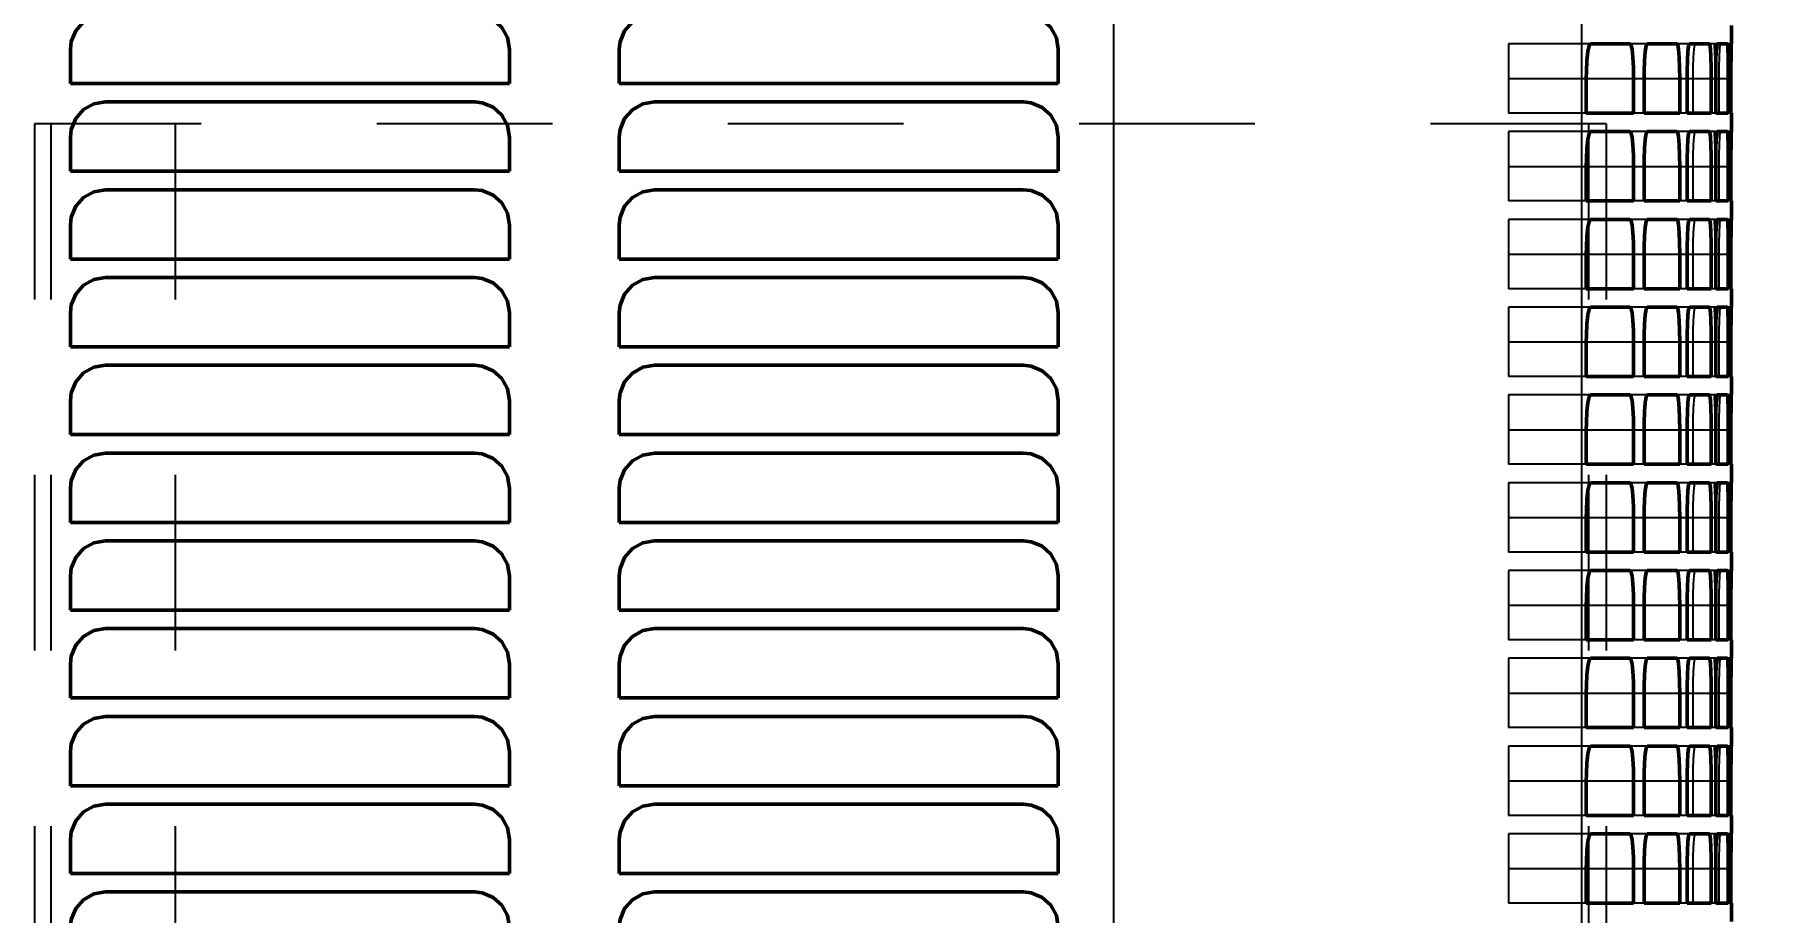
# Model space of a CAD drawing. Header units: inches. Extents: x 0 to 44.8, y 0 to 41.5.
# Drawn here: x 26.11 to 35.96, y 10.13 to 15.13 of the extents above; entities that cross this region are included whole.
import ezdxf

# ---------------------------------------------------------------- set-up
doc = ezdxf.new("R2010")
doc.units = ezdxf.units.IN
doc.header["$MEASUREMENT"] = 0
doc.linetypes.add('Dashed', pattern=[2, 1, -1])
for name, color, linetype, lineweight in [('AM_0', 7, 'Continuous', 50), ('AM_4', 3, 'Continuous', 25), ('AM_5', 3, 'Continuous', 25), ('AM_9', 6, 'Dashed', 25)]:
    doc.layers.add(name, color=color, linetype=linetype, lineweight=lineweight)
doc.dimstyles.get("Standard").update_dxf_attribs({"dimtxt": 0.18, "dimasz": 0.18, "dimexe": 0.18, "dimexo": 0.0625, "dimgap": 0.09, "dimtad": 0, "dimtih": 1, "dimtoh": 1, "dimdec": 4, "dimzin": 0, "dimdsep": 46, "dimtxsty": 'Standard', "dimcen": 0.09, "dimadec": 0, "dimazin": 0, "dimtfac": 1, "dimtdec": 4, "dimtofl": 0, "dimtmove": 0, "dimatfit": 3, "dimfxl": 1, "dimtolj": 1, "dimtzin": 0, "dimarcsym": 0})

# ---------------------------------------------------------------- blocks, each defined once
blk = doc.blocks.new('*D1')
at = {"layer": 'AM_5', "color": 0, "lineweight": -2}
for p, q in [((35.5, 41.5), (41.77, 41.5)), ((41.77, 39.5), (41.77, 26.3846)), ((41.77, 2), (41.77, 15.1154)), ((32.11, 0), (41.77, 0))]:
    blk.add_line(p, q, dxfattribs=at)
at = {"layer": 'AM_5', "color": 0}
for points in [[(42.1033, 39.5), (41.4367, 39.5), (41.77, 41.5)], [(41.4367, 2), (42.1033, 2), (41.77, 0)]]:
    blk.add_solid(points, dxfattribs=at)
at = {"layer": 'Defpoints', "color": 0}
for p in [(35.5, 41.5), (32.11, 0), (41.77, 0)]:
    blk.add_point(p, dxfattribs=at)
at = {"layer": 'AM_5', "color": 0, "insert": (41.77, 20.75), "char_height": 2, "attachment_point": 5, "rotation": 90}
blk.add_mtext('\\A1;41.5 in', dxfattribs=at)

msp = doc.modelspace()

# ---------------------------------------------------------------- linework, layer by layer
at = {"layer": 'AM_0'}
for p, q in [((35.77, 15.186), (35.77, 15.081)), ((35.19224, 15.081), (34.9658, 15.081)), ((35.4597, 15.081), (35.28911, 15.081)), ((35.64448, 15.081), (35.5294, 15.081)), ((35.74699, 15.081), (35.68716, 15.081)), ((35.77, 15.081), (35.76273, 15.081)), ((26.311, 15.05), (26.311, 14.855)), ((28.811, 14.855), (28.811, 15.05)), ((29.436, 15.05), (29.436, 14.855)), ((31.936, 14.855), (31.936, 15.05)), ((34.94226, 14.881), (34.94226, 14.686)), ((35.21185, 14.686), (35.21185, 14.881)), ((35.27091, 14.881), (35.27091, 14.686)), ((35.474, 14.686), (35.474, 14.881)), ((35.51649, 14.881), (35.51649, 14.686)), ((35.65351, 14.686), (35.65351, 14.881)), ((35.67953, 14.881), (35.67953, 14.686)), ((35.75075, 14.686), (35.75075, 14.881)), ((35.76035, 14.881), (35.76035, 14.686)), ((35.76593, 14.686), (35.76593, 14.881)), ((26.311, 14.855), (28.811, 14.855)), ((29.436, 14.855), (31.936, 14.855)), ((28.611, 14.75), (26.511, 14.75)), ((31.736, 14.75), (29.636, 14.75)), ((34.94226, 14.686), (35.21185, 14.686)), ((35.27091, 14.686), (35.474, 14.686)), ((35.51649, 14.686), (35.65351, 14.686)), ((35.67953, 14.686), (35.75075, 14.686)), ((35.76035, 14.686), (35.77, 14.686)), ((35.77, 14.686), (35.77, 14.581)), ((35.19224, 14.581), (34.9658, 14.581)), ((35.4597, 14.581), (35.28911, 14.581)), ((35.64448, 14.581), (35.5294, 14.581)), ((35.74699, 14.581), (35.68716, 14.581)), ((35.77, 14.581), (35.76273, 14.581)), ((26.311, 14.55), (26.311, 14.355)), ((28.811, 14.355), (28.811, 14.55)), ((29.436, 14.55), (29.436, 14.355)), ((31.936, 14.355), (31.936, 14.55)), ((34.94226, 14.381), (34.94226, 14.186)), ((35.21185, 14.186), (35.21185, 14.381)), ((35.27091, 14.381), (35.27091, 14.186)), ((35.474, 14.186), (35.474, 14.381)), ((35.51649, 14.381), (35.51649, 14.186)), ((35.65351, 14.186), (35.65351, 14.381)), ((35.67953, 14.381), (35.67953, 14.186)), ((35.75075, 14.186), (35.75075, 14.381)), ((35.76035, 14.381), (35.76035, 14.186)), ((35.76593, 14.186), (35.76593, 14.381)), ((26.311, 14.355), (28.811, 14.355)), ((29.436, 14.355), (31.936, 14.355)), ((28.611, 14.25), (26.511, 14.25)), ((31.736, 14.25), (29.636, 14.25)), ((34.94226, 14.186), (35.21185, 14.186)), ((35.27091, 14.186), (35.474, 14.186)), ((35.51649, 14.186), (35.65351, 14.186)), ((35.67953, 14.186), (35.75075, 14.186)), ((35.76035, 14.186), (35.77, 14.186)), ((35.77, 14.186), (35.77, 14.081)), ((26.311, 14.05), (26.311, 13.855)), ((28.811, 13.855), (28.811, 14.05)), ((29.436, 14.05), (29.436, 13.855)), ((31.936, 13.855), (31.936, 14.05)), ((35.19224, 14.081), (34.9658, 14.081)), ((35.4597, 14.081), (35.28911, 14.081)), ((35.64448, 14.081), (35.5294, 14.081)), ((35.74699, 14.081), (35.68716, 14.081)), ((35.77, 14.081), (35.76273, 14.081)), ((26.311, 13.855), (28.811, 13.855)), ((29.436, 13.855), (31.936, 13.855)), ((34.94226, 13.881), (34.94226, 13.686)), ((35.21185, 13.686), (35.21185, 13.881)), ((35.27091, 13.881), (35.27091, 13.686)), ((35.474, 13.686), (35.474, 13.881)), ((35.51649, 13.881), (35.51649, 13.686)), ((35.65351, 13.686), (35.65351, 13.881)), ((35.67953, 13.881), (35.67953, 13.686)), ((35.75075, 13.686), (35.75075, 13.881)), ((35.76035, 13.881), (35.76035, 13.686)), ((35.76593, 13.686), (35.76593, 13.881)), ((28.611, 13.75), (26.511, 13.75)), ((31.736, 13.75), (29.636, 13.75)), ((34.94226, 13.686), (35.21185, 13.686)), ((35.27091, 13.686), (35.474, 13.686)), ((35.51649, 13.686), (35.65351, 13.686)), ((35.67953, 13.686), (35.75075, 13.686)), ((35.76035, 13.686), (35.77, 13.686)), ((35.77, 13.686), (35.77, 13.581)), ((26.311, 13.55), (26.311, 13.355)), ((28.811, 13.355), (28.811, 13.55)), ((29.436, 13.55), (29.436, 13.355)), ((31.936, 13.355), (31.936, 13.55)), ((35.19224, 13.581), (34.9658, 13.581)), ((35.4597, 13.581), (35.28911, 13.581)), ((35.64448, 13.581), (35.5294, 13.581)), ((35.74699, 13.581), (35.68716, 13.581)), ((35.77, 13.581), (35.76273, 13.581)), ((26.311, 13.355), (28.811, 13.355)), ((29.436, 13.355), (31.936, 13.355)), ((34.94226, 13.381), (34.94226, 13.186)), ((35.21185, 13.186), (35.21185, 13.381)), ((35.27091, 13.381), (35.27091, 13.186)), ((35.474, 13.186), (35.474, 13.381)), ((35.51649, 13.381), (35.51649, 13.186)), ((35.65351, 13.186), (35.65351, 13.381)), ((35.67953, 13.381), (35.67953, 13.186)), ((35.75075, 13.186), (35.75075, 13.381)), ((35.76035, 13.381), (35.76035, 13.186)), ((35.76593, 13.186), (35.76593, 13.381)), ((28.611, 13.25), (26.511, 13.25)), ((31.736, 13.25), (29.636, 13.25)), ((34.94226, 13.186), (35.21185, 13.186)), ((35.27091, 13.186), (35.474, 13.186)), ((35.51649, 13.186), (35.65351, 13.186)), ((35.67953, 13.186), (35.75075, 13.186)), ((35.76035, 13.186), (35.77, 13.186)), ((35.77, 13.186), (35.77, 13.081)), ((26.311, 13.05), (26.311, 12.855)), ((28.811, 12.855), (28.811, 13.05)), ((29.436, 13.05), (29.436, 12.855)), ((31.936, 12.855), (31.936, 13.05)), ((35.19224, 13.081), (34.9658, 13.081)), ((35.4597, 13.081), (35.28911, 13.081)), ((35.64448, 13.081), (35.5294, 13.081)), ((35.74699, 13.081), (35.68716, 13.081)), ((35.77, 13.081), (35.76273, 13.081)), ((26.311, 12.855), (28.811, 12.855)), ((29.436, 12.855), (31.936, 12.855)), ((34.94226, 12.881), (34.94226, 12.686)), ((35.21185, 12.686), (35.21185, 12.881)), ((35.27091, 12.881), (35.27091, 12.686)), ((35.474, 12.686), (35.474, 12.881)), ((35.51649, 12.881), (35.51649, 12.686)), ((35.65351, 12.686), (35.65351, 12.881)), ((35.67953, 12.881), (35.67953, 12.686)), ((35.75075, 12.686), (35.75075, 12.881)), ((35.76035, 12.881), (35.76035, 12.686)), ((35.76593, 12.686), (35.76593, 12.881)), ((28.611, 12.75), (26.511, 12.75)), ((31.736, 12.75), (29.636, 12.75)), ((34.94226, 12.686), (35.21185, 12.686)), ((35.27091, 12.686), (35.474, 12.686)), ((35.51649, 12.686), (35.65351, 12.686)), ((35.67953, 12.686), (35.75075, 12.686)), ((35.76035, 12.686), (35.77, 12.686)), ((35.77, 12.686), (35.77, 12.581)), ((26.311, 12.55), (26.311, 12.355)), ((28.811, 12.355), (28.811, 12.55)), ((29.436, 12.55), (29.436, 12.355)), ((31.936, 12.355), (31.936, 12.55)), ((35.19224, 12.581), (34.9658, 12.581)), ((35.4597, 12.581), (35.28911, 12.581)), ((35.64448, 12.581), (35.5294, 12.581)), ((35.74699, 12.581), (35.68716, 12.581)), ((35.77, 12.581), (35.76273, 12.581)), ((26.311, 12.355), (28.811, 12.355)), ((29.436, 12.355), (31.936, 12.355)), ((34.94226, 12.381), (34.94226, 12.186)), ((35.21185, 12.186), (35.21185, 12.381)), ((35.27091, 12.381), (35.27091, 12.186)), ((35.474, 12.186), (35.474, 12.381)), ((35.51649, 12.381), (35.51649, 12.186)), ((35.65351, 12.186), (35.65351, 12.381)), ((35.67953, 12.381), (35.67953, 12.186)), ((35.75075, 12.186), (35.75075, 12.381)), ((35.76035, 12.381), (35.76035, 12.186)), ((35.76593, 12.186), (35.76593, 12.381)), ((28.611, 12.25), (26.511, 12.25)), ((31.736, 12.25), (29.636, 12.25)), ((34.94226, 12.186), (35.21185, 12.186)), ((35.27091, 12.186), (35.474, 12.186)), ((35.51649, 12.186), (35.65351, 12.186)), ((35.67953, 12.186), (35.75075, 12.186)), ((35.76035, 12.186), (35.77, 12.186)), ((35.77, 12.186), (35.77, 12.081)), ((26.311, 12.05), (26.311, 11.855)), ((28.811, 11.855), (28.811, 12.05)), ((29.436, 12.05), (29.436, 11.855)), ((31.936, 11.855), (31.936, 12.05)), ((35.19224, 12.081), (34.9658, 12.081)), ((35.4597, 12.081), (35.28911, 12.081)), ((35.64448, 12.081), (35.5294, 12.081)), ((35.74699, 12.081), (35.68716, 12.081)), ((35.77, 12.081), (35.76273, 12.081)), ((26.311, 11.855), (28.811, 11.855)), ((29.436, 11.855), (31.936, 11.855)), ((34.94226, 11.881), (34.94226, 11.686)), ((35.21185, 11.686), (35.21185, 11.881)), ((35.27091, 11.881), (35.27091, 11.686)), ((35.474, 11.686), (35.474, 11.881)), ((35.51649, 11.881), (35.51649, 11.686)), ((35.65351, 11.686), (35.65351, 11.881)), ((35.67953, 11.881), (35.67953, 11.686)), ((35.75075, 11.686), (35.75075, 11.881)), ((35.76035, 11.881), (35.76035, 11.686)), ((35.76593, 11.686), (35.76593, 11.881)), ((28.611, 11.75), (26.511, 11.75)), ((31.736, 11.75), (29.636, 11.75)), ((34.94226, 11.686), (35.21185, 11.686)), ((35.27091, 11.686), (35.474, 11.686)), ((35.51649, 11.686), (35.65351, 11.686)), ((35.67953, 11.686), (35.75075, 11.686)), ((35.76035, 11.686), (35.77, 11.686)), ((35.77, 11.686), (35.77, 11.581)), ((26.311, 11.55), (26.311, 11.355)), ((28.811, 11.355), (28.811, 11.55)), ((29.436, 11.55), (29.436, 11.355)), ((31.936, 11.355), (31.936, 11.55)), ((35.19224, 11.581), (34.9658, 11.581)), ((35.4597, 11.581), (35.28911, 11.581)), ((35.64448, 11.581), (35.5294, 11.581)), ((35.74699, 11.581), (35.68716, 11.581)), ((35.77, 11.581), (35.76273, 11.581)), ((26.311, 11.355), (28.811, 11.355)), ((29.436, 11.355), (31.936, 11.355)), ((34.94226, 11.381), (34.94226, 11.186)), ((35.21185, 11.186), (35.21185, 11.381)), ((35.27091, 11.381), (35.27091, 11.186)), ((35.474, 11.186), (35.474, 11.381)), ((35.51649, 11.381), (35.51649, 11.186)), ((35.65351, 11.186), (35.65351, 11.381)), ((35.67953, 11.381), (35.67953, 11.186)), ((35.75075, 11.186), (35.75075, 11.381)), ((35.76035, 11.381), (35.76035, 11.186)), ((35.76593, 11.186), (35.76593, 11.381)), ((28.611, 11.25), (26.511, 11.25)), ((31.736, 11.25), (29.636, 11.25)), ((34.94226, 11.186), (35.21185, 11.186)), ((35.27091, 11.186), (35.474, 11.186)), ((35.51649, 11.186), (35.65351, 11.186)), ((35.67953, 11.186), (35.75075, 11.186)), ((35.76035, 11.186), (35.77, 11.186)), ((35.77, 11.186), (35.77, 11.081)), ((26.311, 11.05), (26.311, 10.855)), ((28.811, 10.855), (28.811, 11.05)), ((29.436, 11.05), (29.436, 10.855)), ((31.936, 10.855), (31.936, 11.05)), ((35.19224, 11.081), (34.9658, 11.081)), ((35.4597, 11.081), (35.28911, 11.081)), ((35.64448, 11.081), (35.5294, 11.081)), ((35.74699, 11.081), (35.68716, 11.081)), ((35.77, 11.081), (35.76273, 11.081)), ((26.311, 10.855), (28.811, 10.855)), ((29.436, 10.855), (31.936, 10.855)), ((34.94226, 10.881), (34.94226, 10.686)), ((35.21185, 10.686), (35.21185, 10.881)), ((35.27091, 10.881), (35.27091, 10.686)), ((35.474, 10.686), (35.474, 10.881)), ((35.51649, 10.881), (35.51649, 10.686)), ((35.65351, 10.686), (35.65351, 10.881)), ((35.67953, 10.881), (35.67953, 10.686)), ((35.75075, 10.686), (35.75075, 10.881)), ((35.76035, 10.881), (35.76035, 10.686)), ((35.76593, 10.686), (35.76593, 10.881)), ((28.611, 10.75), (26.511, 10.75)), ((31.736, 10.75), (29.636, 10.75)), ((34.94226, 10.686), (35.21185, 10.686)), ((35.27091, 10.686), (35.474, 10.686)), ((35.51649, 10.686), (35.65351, 10.686)), ((35.67953, 10.686), (35.75075, 10.686)), ((35.76035, 10.686), (35.77, 10.686)), ((35.77, 10.686), (35.77, 10.581)), ((26.311, 10.55), (26.311, 10.355)), ((28.811, 10.355), (28.811, 10.55)), ((29.436, 10.55), (29.436, 10.355)), ((31.936, 10.355), (31.936, 10.55)), ((35.19224, 10.581), (34.9658, 10.581)), ((35.4597, 10.581), (35.28911, 10.581)), ((35.64448, 10.581), (35.5294, 10.581)), ((35.74699, 10.581), (35.68716, 10.581)), ((35.77, 10.581), (35.76273, 10.581)), ((26.311, 10.355), (28.811, 10.355)), ((29.436, 10.355), (31.936, 10.355)), ((34.94226, 10.381), (34.94226, 10.186)), ((35.21185, 10.186), (35.21185, 10.381)), ((35.27091, 10.381), (35.27091, 10.186)), ((35.474, 10.186), (35.474, 10.381)), ((35.51649, 10.381), (35.51649, 10.186)), ((35.65351, 10.186), (35.65351, 10.381)), ((35.67953, 10.381), (35.67953, 10.186)), ((35.75075, 10.186), (35.75075, 10.381)), ((35.76035, 10.381), (35.76035, 10.186)), ((35.76593, 10.186), (35.76593, 10.381)), ((28.611, 10.25), (26.511, 10.25)), ((31.736, 10.25), (29.636, 10.25)), ((34.94226, 10.186), (35.21185, 10.186)), ((35.27091, 10.186), (35.474, 10.186)), ((35.51649, 10.186), (35.65351, 10.186)), ((35.67953, 10.186), (35.75075, 10.186)), ((35.76035, 10.186), (35.77, 10.186)), ((35.77, 10.186), (35.77, 10.081))]:
    msp.add_line(p, q, dxfattribs=at)
for points in [[(26.511, 15.25), (26.44468, 15.23868), (26.38582, 15.20598), (26.34117, 15.15563), (26.31577, 15.09343), (26.311, 15.05)], [(28.811, 15.05), (28.7998, 15.116), (28.76748, 15.17455), (28.71764, 15.2192), (28.65567, 15.24495), (28.611, 15.25)], [(29.636, 15.25), (29.56956, 15.23864), (29.51061, 15.20582), (29.46596, 15.15529), (29.44068, 15.09301), (29.436, 15.05)], [(31.936, 15.05), (31.92484, 15.11586), (31.89269, 15.1743), (31.84305, 15.21894), (31.78119, 15.24483), (31.736, 15.25)], [(34.9658, 15.081), (34.95801, 15.0696), (34.95106, 15.03665), (34.94579, 14.98596), (34.94281, 14.92359), (34.94226, 14.881)], [(35.21185, 14.881), (35.21076, 14.94697), (35.20761, 15.0055), (35.20275, 15.05014), (35.19666, 15.07592), (35.19224, 15.081)], [(35.28911, 15.081), (35.28311, 15.06965), (35.27775, 15.03686), (35.27366, 14.98638), (35.27134, 14.92412), (35.27091, 14.881)], [(35.474, 14.881), (35.4732, 14.94708), (35.4709, 15.0057), (35.46735, 15.05035), (35.4629, 15.07601), (35.4597, 15.081)], [(35.5294, 15.081), (35.52516, 15.06969), (35.52136, 15.03702), (35.51846, 14.9867), (35.51681, 14.92451), (35.51649, 14.881)], [(35.65351, 14.881), (35.65301, 14.94715), (35.65156, 15.00585), (35.64931, 15.0505), (35.6465, 15.07608), (35.64448, 15.081)], [(35.68716, 15.081), (35.68467, 15.06971), (35.68243, 15.03712), (35.68071, 14.9869), (35.67972, 14.92476), (35.67953, 14.881)], [(35.75075, 14.881), (35.75055, 14.94719), (35.74996, 15.00592), (35.74902, 15.05057), (35.74784, 15.07611), (35.74699, 15.081)], [(35.76273, 15.081), (35.76198, 15.06972), (35.76128, 15.03717), (35.76073, 14.987), (35.76041, 14.92489), (35.76035, 14.881)], [(35.76593, 14.881), (35.76603, 14.9472), (35.76629, 15.00594), (35.76667, 15.05059), (35.76712, 15.07612), (35.76742, 15.081)], [(26.511, 14.75), (26.44468, 14.73868), (26.38582, 14.70598), (26.34117, 14.65563), (26.31577, 14.59343), (26.311, 14.55)], [(28.811, 14.55), (28.7998, 14.616), (28.76748, 14.67455), (28.71764, 14.7192), (28.65567, 14.74495), (28.611, 14.75)], [(29.636, 14.75), (29.56956, 14.73864), (29.51061, 14.70582), (29.46596, 14.65529), (29.44068, 14.59301), (29.436, 14.55)], [(31.936, 14.55), (31.92484, 14.61586), (31.89269, 14.6743), (31.84305, 14.71894), (31.78119, 14.74483), (31.736, 14.75)], [(34.9658, 14.581), (34.95801, 14.5696), (34.95106, 14.53665), (34.94579, 14.48596), (34.94281, 14.42359), (34.94226, 14.381)], [(35.21185, 14.381), (35.21076, 14.44697), (35.20761, 14.5055), (35.20275, 14.55014), (35.19666, 14.57592), (35.19224, 14.581)], [(35.28911, 14.581), (35.28311, 14.56965), (35.27775, 14.53686), (35.27366, 14.48638), (35.27134, 14.42412), (35.27091, 14.381)], [(35.474, 14.381), (35.4732, 14.44708), (35.4709, 14.5057), (35.46735, 14.55035), (35.4629, 14.57601), (35.4597, 14.581)], [(35.5294, 14.581), (35.52516, 14.56969), (35.52136, 14.53702), (35.51846, 14.4867), (35.51681, 14.42451), (35.51649, 14.381)], [(35.65351, 14.381), (35.65301, 14.44715), (35.65156, 14.50585), (35.64931, 14.5505), (35.6465, 14.57608), (35.64448, 14.581)], [(35.68716, 14.581), (35.68467, 14.56971), (35.68243, 14.53712), (35.68071, 14.4869), (35.67972, 14.42476), (35.67953, 14.381)], [(35.75075, 14.381), (35.75055, 14.44719), (35.74996, 14.50592), (35.74902, 14.55057), (35.74784, 14.57611), (35.74699, 14.581)], [(35.76273, 14.581), (35.76198, 14.56972), (35.76128, 14.53717), (35.76073, 14.487), (35.76041, 14.42489), (35.76035, 14.381)], [(35.76593, 14.381), (35.76603, 14.4472), (35.76629, 14.50594), (35.76667, 14.55059), (35.76712, 14.57612), (35.76742, 14.581)], [(26.511, 14.25), (26.44468, 14.23868), (26.38582, 14.20598), (26.34117, 14.15563), (26.31577, 14.09343), (26.311, 14.05)], [(28.811, 14.05), (28.7998, 14.116), (28.76748, 14.17455), (28.71764, 14.2192), (28.65567, 14.24495), (28.611, 14.25)], [(29.636, 14.25), (29.56956, 14.23864), (29.51061, 14.20582), (29.46596, 14.15529), (29.44068, 14.09301), (29.436, 14.05)], [(31.936, 14.05), (31.92484, 14.11586), (31.89269, 14.1743), (31.84305, 14.21894), (31.78119, 14.24483), (31.736, 14.25)], [(34.9658, 14.081), (34.95801, 14.0696), (34.95106, 14.03665), (34.94579, 13.98596), (34.94281, 13.92359), (34.94226, 13.881)], [(35.21185, 13.881), (35.21076, 13.94697), (35.20761, 14.0055), (35.20275, 14.05014), (35.19666, 14.07592), (35.19224, 14.081)], [(35.28911, 14.081), (35.28311, 14.06965), (35.27775, 14.03686), (35.27366, 13.98638), (35.27134, 13.92412), (35.27091, 13.881)], [(35.474, 13.881), (35.4732, 13.94708), (35.4709, 14.0057), (35.46735, 14.05035), (35.4629, 14.07601), (35.4597, 14.081)], [(35.5294, 14.081), (35.52516, 14.06969), (35.52136, 14.03702), (35.51846, 13.9867), (35.51681, 13.92451), (35.51649, 13.881)], [(35.65351, 13.881), (35.65301, 13.94715), (35.65156, 14.00585), (35.64931, 14.0505), (35.6465, 14.07608), (35.64448, 14.081)], [(35.68716, 14.081), (35.68467, 14.06971), (35.68243, 14.03712), (35.68071, 13.9869), (35.67972, 13.92476), (35.67953, 13.881)], [(35.75075, 13.881), (35.75055, 13.94719), (35.74996, 14.00592), (35.74902, 14.05057), (35.74784, 14.07611), (35.74699, 14.081)], [(35.76273, 14.081), (35.76198, 14.06972), (35.76128, 14.03717), (35.76073, 13.987), (35.76041, 13.92489), (35.76035, 13.881)], [(35.76593, 13.881), (35.76603, 13.9472), (35.76629, 14.00594), (35.76667, 14.05059), (35.76712, 14.07612), (35.76742, 14.081)], [(26.511, 13.75), (26.44468, 13.73868), (26.38582, 13.70598), (26.34117, 13.65563), (26.31577, 13.59343), (26.311, 13.55)], [(28.811, 13.55), (28.7998, 13.616), (28.76748, 13.67455), (28.71764, 13.7192), (28.65567, 13.74495), (28.611, 13.75)], [(29.636, 13.75), (29.56956, 13.73864), (29.51061, 13.70582), (29.46596, 13.65529), (29.44068, 13.59301), (29.436, 13.55)], [(31.936, 13.55), (31.92484, 13.61586), (31.89269, 13.6743), (31.84305, 13.71894), (31.78119, 13.74483), (31.736, 13.75)], [(34.9658, 13.581), (34.95801, 13.5696), (34.95106, 13.53665), (34.94579, 13.48596), (34.94281, 13.42359), (34.94226, 13.381)], [(35.21185, 13.381), (35.21076, 13.44697), (35.20761, 13.5055), (35.20275, 13.55014), (35.19666, 13.57592), (35.19224, 13.581)], [(35.28911, 13.581), (35.28311, 13.56965), (35.27775, 13.53686), (35.27366, 13.48638), (35.27134, 13.42412), (35.27091, 13.381)], [(35.474, 13.381), (35.4732, 13.44708), (35.4709, 13.5057), (35.46735, 13.55035), (35.4629, 13.57601), (35.4597, 13.581)], [(35.5294, 13.581), (35.52516, 13.56969), (35.52136, 13.53702), (35.51846, 13.4867), (35.51681, 13.42451), (35.51649, 13.381)], [(35.65351, 13.381), (35.65301, 13.44715), (35.65156, 13.50585), (35.64931, 13.5505), (35.6465, 13.57608), (35.64448, 13.581)], [(35.68716, 13.581), (35.68467, 13.56971), (35.68243, 13.53712), (35.68071, 13.4869), (35.67972, 13.42476), (35.67953, 13.381)], [(35.75075, 13.381), (35.75055, 13.44719), (35.74996, 13.50592), (35.74902, 13.55057), (35.74784, 13.57611), (35.74699, 13.581)], [(35.76273, 13.581), (35.76198, 13.56972), (35.76128, 13.53717), (35.76073, 13.487), (35.76041, 13.42489), (35.76035, 13.381)], [(35.76593, 13.381), (35.76603, 13.4472), (35.76629, 13.50594), (35.76667, 13.55059), (35.76712, 13.57612), (35.76742, 13.581)], [(26.511, 13.25), (26.44468, 13.23868), (26.38582, 13.20598), (26.34117, 13.15563), (26.31577, 13.09343), (26.311, 13.05)], [(28.811, 13.05), (28.7998, 13.116), (28.76748, 13.17455), (28.71764, 13.2192), (28.65567, 13.24495), (28.611, 13.25)], [(29.636, 13.25), (29.56956, 13.23864), (29.51061, 13.20582), (29.46596, 13.15529), (29.44068, 13.09301), (29.436, 13.05)], [(31.936, 13.05), (31.92484, 13.11586), (31.89269, 13.1743), (31.84305, 13.21894), (31.78119, 13.24483), (31.736, 13.25)], [(34.9658, 13.081), (34.95801, 13.0696), (34.95106, 13.03665), (34.94579, 12.98596), (34.94281, 12.92359), (34.94226, 12.881)], [(35.21185, 12.881), (35.21076, 12.94697), (35.20761, 13.0055), (35.20275, 13.05014), (35.19666, 13.07592), (35.19224, 13.081)], [(35.28911, 13.081), (35.28311, 13.06965), (35.27775, 13.03686), (35.27366, 12.98638), (35.27134, 12.92412), (35.27091, 12.881)], [(35.474, 12.881), (35.4732, 12.94708), (35.4709, 13.0057), (35.46735, 13.05035), (35.4629, 13.07601), (35.4597, 13.081)], [(35.5294, 13.081), (35.52516, 13.06969), (35.52136, 13.03702), (35.51846, 12.9867), (35.51681, 12.92451), (35.51649, 12.881)], [(35.65351, 12.881), (35.65301, 12.94715), (35.65156, 13.00585), (35.64931, 13.0505), (35.6465, 13.07608), (35.64448, 13.081)], [(35.68716, 13.081), (35.68467, 13.06971), (35.68243, 13.03712), (35.68071, 12.9869), (35.67972, 12.92476), (35.67953, 12.881)], [(35.75075, 12.881), (35.75055, 12.94719), (35.74996, 13.00592), (35.74902, 13.05057), (35.74784, 13.07611), (35.74699, 13.081)], [(35.76273, 13.081), (35.76198, 13.06972), (35.76128, 13.03717), (35.76073, 12.987), (35.76041, 12.92489), (35.76035, 12.881)], [(35.76593, 12.881), (35.76603, 12.9472), (35.76629, 13.00594), (35.76667, 13.05059), (35.76712, 13.07612), (35.76742, 13.081)], [(26.511, 12.75), (26.44468, 12.73868), (26.38582, 12.70598), (26.34117, 12.65563), (26.31577, 12.59343), (26.311, 12.55)], [(28.811, 12.55), (28.7998, 12.616), (28.76748, 12.67455), (28.71764, 12.7192), (28.65567, 12.74495), (28.611, 12.75)], [(29.636, 12.75), (29.56956, 12.73864), (29.51061, 12.70582), (29.46596, 12.65529), (29.44068, 12.59301), (29.436, 12.55)], [(31.936, 12.55), (31.92484, 12.61586), (31.89269, 12.6743), (31.84305, 12.71894), (31.78119, 12.74483), (31.736, 12.75)], [(34.9658, 12.581), (34.95801, 12.5696), (34.95106, 12.53665), (34.94579, 12.48596), (34.94281, 12.42359), (34.94226, 12.381)], [(35.21185, 12.381), (35.21076, 12.44697), (35.20761, 12.5055), (35.20275, 12.55014), (35.19666, 12.57592), (35.19224, 12.581)], [(35.28911, 12.581), (35.28311, 12.56965), (35.27775, 12.53686), (35.27366, 12.48638), (35.27134, 12.42412), (35.27091, 12.381)], [(35.474, 12.381), (35.4732, 12.44708), (35.4709, 12.5057), (35.46735, 12.55035), (35.4629, 12.57601), (35.4597, 12.581)], [(35.5294, 12.581), (35.52516, 12.56969), (35.52136, 12.53702), (35.51846, 12.4867), (35.51681, 12.42451), (35.51649, 12.381)], [(35.65351, 12.381), (35.65301, 12.44715), (35.65156, 12.50585), (35.64931, 12.5505), (35.6465, 12.57608), (35.64448, 12.581)], [(35.68716, 12.581), (35.68467, 12.56971), (35.68243, 12.53712), (35.68071, 12.4869), (35.67972, 12.42476), (35.67953, 12.381)], [(35.75075, 12.381), (35.75055, 12.44719), (35.74996, 12.50592), (35.74902, 12.55057), (35.74784, 12.57611), (35.74699, 12.581)], [(35.76273, 12.581), (35.76198, 12.56972), (35.76128, 12.53717), (35.76073, 12.487), (35.76041, 12.42489), (35.76035, 12.381)], [(35.76593, 12.381), (35.76603, 12.4472), (35.76629, 12.50594), (35.76667, 12.55059), (35.76712, 12.57612), (35.76742, 12.581)], [(26.511, 12.25), (26.44468, 12.23868), (26.38582, 12.20598), (26.34117, 12.15563), (26.31577, 12.09343), (26.311, 12.05)], [(28.811, 12.05), (28.7998, 12.116), (28.76748, 12.17455), (28.71764, 12.2192), (28.65567, 12.24495), (28.611, 12.25)], [(29.636, 12.25), (29.56956, 12.23864), (29.51061, 12.20582), (29.46596, 12.15529), (29.44068, 12.09301), (29.436, 12.05)], [(31.936, 12.05), (31.92484, 12.11586), (31.89269, 12.1743), (31.84305, 12.21894), (31.78119, 12.24483), (31.736, 12.25)], [(34.9658, 12.081), (34.95801, 12.0696), (34.95106, 12.03665), (34.94579, 11.98596), (34.94281, 11.92359), (34.94226, 11.881)], [(35.21185, 11.881), (35.21076, 11.94697), (35.20761, 12.0055), (35.20275, 12.05014), (35.19666, 12.07592), (35.19224, 12.081)], [(35.28911, 12.081), (35.28311, 12.06965), (35.27775, 12.03686), (35.27366, 11.98638), (35.27134, 11.92412), (35.27091, 11.881)], [(35.474, 11.881), (35.4732, 11.94708), (35.4709, 12.0057), (35.46735, 12.05035), (35.4629, 12.07601), (35.4597, 12.081)], [(35.5294, 12.081), (35.52516, 12.06969), (35.52136, 12.03702), (35.51846, 11.9867), (35.51681, 11.92451), (35.51649, 11.881)], [(35.65351, 11.881), (35.65301, 11.94715), (35.65156, 12.00585), (35.64931, 12.0505), (35.6465, 12.07608), (35.64448, 12.081)], [(35.68716, 12.081), (35.68467, 12.06971), (35.68243, 12.03712), (35.68071, 11.9869), (35.67972, 11.92476), (35.67953, 11.881)], [(35.75075, 11.881), (35.75055, 11.94719), (35.74996, 12.00592), (35.74902, 12.05057), (35.74784, 12.07611), (35.74699, 12.081)], [(35.76273, 12.081), (35.76198, 12.06972), (35.76128, 12.03717), (35.76073, 11.987), (35.76041, 11.92489), (35.76035, 11.881)], [(35.76593, 11.881), (35.76603, 11.9472), (35.76629, 12.00594), (35.76667, 12.05059), (35.76712, 12.07612), (35.76742, 12.081)], [(26.511, 11.75), (26.44468, 11.73868), (26.38582, 11.70598), (26.34117, 11.65563), (26.31577, 11.59343), (26.311, 11.55)], [(28.811, 11.55), (28.7998, 11.616), (28.76748, 11.67455), (28.71764, 11.7192), (28.65567, 11.74495), (28.611, 11.75)], [(29.636, 11.75), (29.56956, 11.73864), (29.51061, 11.70582), (29.46596, 11.65529), (29.44068, 11.59301), (29.436, 11.55)], [(31.936, 11.55), (31.92484, 11.61586), (31.89269, 11.6743), (31.84305, 11.71894), (31.78119, 11.74483), (31.736, 11.75)], [(34.9658, 11.581), (34.95801, 11.5696), (34.95106, 11.53665), (34.94579, 11.48596), (34.94281, 11.42359), (34.94226, 11.381)], [(35.21185, 11.381), (35.21076, 11.44697), (35.20761, 11.5055), (35.20275, 11.55014), (35.19666, 11.57592), (35.19224, 11.581)], [(35.28911, 11.581), (35.28311, 11.56965), (35.27775, 11.53686), (35.27366, 11.48638), (35.27134, 11.42412), (35.27091, 11.381)], [(35.474, 11.381), (35.4732, 11.44708), (35.4709, 11.5057), (35.46735, 11.55035), (35.4629, 11.57601), (35.4597, 11.581)], [(35.5294, 11.581), (35.52516, 11.56969), (35.52136, 11.53702), (35.51846, 11.4867), (35.51681, 11.42451), (35.51649, 11.381)], [(35.65351, 11.381), (35.65301, 11.44715), (35.65156, 11.50585), (35.64931, 11.5505), (35.6465, 11.57608), (35.64448, 11.581)], [(35.68716, 11.581), (35.68467, 11.56971), (35.68243, 11.53712), (35.68071, 11.4869), (35.67972, 11.42476), (35.67953, 11.381)], [(35.75075, 11.381), (35.75055, 11.44719), (35.74996, 11.50592), (35.74902, 11.55057), (35.74784, 11.57611), (35.74699, 11.581)], [(35.76273, 11.581), (35.76198, 11.56972), (35.76128, 11.53717), (35.76073, 11.487), (35.76041, 11.42489), (35.76035, 11.381)], [(35.76593, 11.381), (35.76603, 11.4472), (35.76629, 11.50594), (35.76667, 11.55059), (35.76712, 11.57612), (35.76742, 11.581)], [(26.511, 11.25), (26.44468, 11.23868), (26.38582, 11.20598), (26.34117, 11.15563), (26.31577, 11.09343), (26.311, 11.05)], [(28.811, 11.05), (28.7998, 11.116), (28.76748, 11.17455), (28.71764, 11.2192), (28.65567, 11.24495), (28.611, 11.25)], [(29.636, 11.25), (29.56956, 11.23864), (29.51061, 11.20582), (29.46596, 11.15529), (29.44068, 11.09301), (29.436, 11.05)], [(31.936, 11.05), (31.92484, 11.11586), (31.89269, 11.1743), (31.84305, 11.21894), (31.78119, 11.24483), (31.736, 11.25)], [(34.9658, 11.081), (34.95801, 11.0696), (34.95106, 11.03665), (34.94579, 10.98596), (34.94281, 10.92359), (34.94226, 10.881)], [(35.21185, 10.881), (35.21076, 10.94697), (35.20761, 11.0055), (35.20275, 11.05014), (35.19666, 11.07592), (35.19224, 11.081)], [(35.28911, 11.081), (35.28311, 11.06965), (35.27775, 11.03686), (35.27366, 10.98638), (35.27134, 10.92412), (35.27091, 10.881)], [(35.474, 10.881), (35.4732, 10.94708), (35.4709, 11.0057), (35.46735, 11.05035), (35.4629, 11.07601), (35.4597, 11.081)], [(35.5294, 11.081), (35.52516, 11.06969), (35.52136, 11.03702), (35.51846, 10.9867), (35.51681, 10.92451), (35.51649, 10.881)], [(35.65351, 10.881), (35.65301, 10.94715), (35.65156, 11.00585), (35.64931, 11.0505), (35.6465, 11.07608), (35.64448, 11.081)], [(35.68716, 11.081), (35.68467, 11.06971), (35.68243, 11.03712), (35.68071, 10.9869), (35.67972, 10.92476), (35.67953, 10.881)], [(35.75075, 10.881), (35.75055, 10.94719), (35.74996, 11.00592), (35.74902, 11.05057), (35.74784, 11.07611), (35.74699, 11.081)], [(35.76273, 11.081), (35.76198, 11.06972), (35.76128, 11.03717), (35.76073, 10.987), (35.76041, 10.92489), (35.76035, 10.881)], [(35.76593, 10.881), (35.76603, 10.9472), (35.76629, 11.00594), (35.76667, 11.05059), (35.76712, 11.07612), (35.76742, 11.081)], [(26.511, 10.75), (26.44468, 10.73868), (26.38582, 10.70598), (26.34117, 10.65563), (26.31577, 10.59343), (26.311, 10.55)], [(28.811, 10.55), (28.7998, 10.616), (28.76748, 10.67455), (28.71764, 10.7192), (28.65567, 10.74495), (28.611, 10.75)], [(29.636, 10.75), (29.56956, 10.73864), (29.51061, 10.70582), (29.46596, 10.65529), (29.44068, 10.59301), (29.436, 10.55)], [(31.936, 10.55), (31.92484, 10.61586), (31.89269, 10.6743), (31.84305, 10.71894), (31.78119, 10.74483), (31.736, 10.75)], [(34.9658, 10.581), (34.95801, 10.5696), (34.95106, 10.53665), (34.94579, 10.48596), (34.94281, 10.42359), (34.94226, 10.381)], [(35.21185, 10.381), (35.21076, 10.44697), (35.20761, 10.5055), (35.20275, 10.55014), (35.19666, 10.57592), (35.19224, 10.581)], [(35.28911, 10.581), (35.28311, 10.56965), (35.27775, 10.53686), (35.27366, 10.48638), (35.27134, 10.42412), (35.27091, 10.381)], [(35.474, 10.381), (35.4732, 10.44708), (35.4709, 10.5057), (35.46735, 10.55035), (35.4629, 10.57601), (35.4597, 10.581)], [(35.5294, 10.581), (35.52516, 10.56969), (35.52136, 10.53702), (35.51846, 10.4867), (35.51681, 10.42451), (35.51649, 10.381)], [(35.65351, 10.381), (35.65301, 10.44715), (35.65156, 10.50585), (35.64931, 10.5505), (35.6465, 10.57608), (35.64448, 10.581)], [(35.68716, 10.581), (35.68467, 10.56971), (35.68243, 10.53712), (35.68071, 10.4869), (35.67972, 10.42476), (35.67953, 10.381)], [(35.75075, 10.381), (35.75055, 10.44719), (35.74996, 10.50592), (35.74902, 10.55057), (35.74784, 10.57611), (35.74699, 10.581)], [(35.76273, 10.581), (35.76198, 10.56972), (35.76128, 10.53717), (35.76073, 10.487), (35.76041, 10.42489), (35.76035, 10.381)], [(35.76593, 10.381), (35.76603, 10.4472), (35.76629, 10.50594), (35.76667, 10.55059), (35.76712, 10.57612), (35.76742, 10.581)], [(26.511, 10.25), (26.44468, 10.23868), (26.38582, 10.20598), (26.34117, 10.15563), (26.31577, 10.09343), (26.311, 10.05)], [(28.811, 10.05), (28.7998, 10.116), (28.76748, 10.17455), (28.71764, 10.2192), (28.65567, 10.24495), (28.611, 10.25)], [(29.636, 10.25), (29.56956, 10.23864), (29.51061, 10.20582), (29.46596, 10.15529), (29.44068, 10.09301), (29.436, 10.05)], [(31.936, 10.05), (31.92484, 10.11586), (31.89269, 10.1743), (31.84305, 10.21894), (31.78119, 10.24483), (31.736, 10.25)]]:
    msp.add_lwpolyline(points, dxfattribs=at)
at = {"layer": 'AM_4'}
for p, q in [((32.2511, 41.5), (32.2511, 1.625)), ((34.91416, 41.5), (34.91416, 1.625)), ((35.21185, 14.881), (34.94226, 14.881)), ((35.474, 14.881), (35.27091, 14.881)), ((35.65351, 14.881), (35.51649, 14.881)), ((35.75075, 14.881), (35.67953, 14.881)), ((35.76593, 14.881), (35.76035, 14.881)), ((35.21185, 14.381), (34.94226, 14.381)), ((35.474, 14.381), (35.27091, 14.381)), ((35.65351, 14.381), (35.51649, 14.381)), ((35.75075, 14.381), (35.67953, 14.381)), ((35.76593, 14.381), (35.76035, 14.381)), ((35.21185, 13.881), (34.94226, 13.881)), ((35.474, 13.881), (35.27091, 13.881)), ((35.65351, 13.881), (35.51649, 13.881)), ((35.75075, 13.881), (35.67953, 13.881)), ((35.76593, 13.881), (35.76035, 13.881)), ((35.21185, 13.381), (34.94226, 13.381)), ((35.474, 13.381), (35.27091, 13.381)), ((35.65351, 13.381), (35.51649, 13.381)), ((35.75075, 13.381), (35.67953, 13.381)), ((35.76593, 13.381), (35.76035, 13.381)), ((35.21185, 12.881), (34.94226, 12.881)), ((35.474, 12.881), (35.27091, 12.881)), ((35.65351, 12.881), (35.51649, 12.881)), ((35.75075, 12.881), (35.67953, 12.881)), ((35.76593, 12.881), (35.76035, 12.881)), ((35.21185, 12.381), (34.94226, 12.381)), ((35.474, 12.381), (35.27091, 12.381)), ((35.65351, 12.381), (35.51649, 12.381)), ((35.75075, 12.381), (35.67953, 12.381)), ((35.76593, 12.381), (35.76035, 12.381)), ((35.21185, 11.881), (34.94226, 11.881)), ((35.474, 11.881), (35.27091, 11.881)), ((35.65351, 11.881), (35.51649, 11.881)), ((35.75075, 11.881), (35.67953, 11.881)), ((35.76593, 11.881), (35.76035, 11.881)), ((35.21185, 11.381), (34.94226, 11.381)), ((35.474, 11.381), (35.27091, 11.381)), ((35.65351, 11.381), (35.51649, 11.381)), ((35.75075, 11.381), (35.67953, 11.381)), ((35.76593, 11.381), (35.76035, 11.381)), ((35.21185, 10.881), (34.94226, 10.881)), ((35.474, 10.881), (35.27091, 10.881)), ((35.65351, 10.881), (35.51649, 10.881)), ((35.75075, 10.881), (35.67953, 10.881)), ((35.76593, 10.881), (35.76035, 10.881)), ((35.21185, 10.381), (34.94226, 10.381)), ((35.474, 10.381), (35.27091, 10.381)), ((35.65351, 10.381), (35.51649, 10.381)), ((35.75075, 10.381), (35.67953, 10.381)), ((35.76593, 10.381), (35.76035, 10.381))]:
    msp.add_line(p, q, dxfattribs=at)
at = {"layer": 'AM_9'}
for p, q in [((32.2511, 41.5), (32.2511, 14.625)), ((34.5, 15.081), (34.5, 14.686)), ((34.9658, 15.081), (34.5, 15.081)), ((35.28911, 15.081), (35.19224, 15.081)), ((35.5294, 15.081), (35.4597, 15.081)), ((35.68716, 15.081), (35.64448, 15.081)), ((35.76273, 15.081), (35.74699, 15.081)), ((34.94226, 14.881), (34.5, 14.881)), ((35.27091, 14.881), (35.21185, 14.881)), ((35.51649, 14.881), (35.474, 14.881)), ((35.55007, 14.686), (35.55007, 14.881)), ((35.67953, 14.881), (35.65351, 14.881)), ((35.67586, 14.881), (35.67586, 14.686)), ((35.69909, 14.686), (35.69909, 14.881)), ((35.76035, 14.881), (35.75075, 14.881)), ((35.75913, 14.881), (35.75913, 14.686)), ((34.94226, 14.686), (34.5, 14.686)), ((35.27091, 14.686), (35.21185, 14.686)), ((35.51649, 14.686), (35.474, 14.686)), ((35.67953, 14.686), (35.65351, 14.686)), ((35.76035, 14.686), (35.75075, 14.686)), ((26.10681, 14.625), (26.10681, 2.375)), ((35.05486, 14.625), (26.10681, 14.625)), ((26.2, 14.625), (26.2, 2.375)), ((26.90711, 14.625), (26.90711, 2.375)), ((34.5, 14.581), (34.5, 14.186)), ((34.9658, 14.581), (34.5, 14.581)), ((34.95546, 14.625), (34.95546, 2.375)), ((35.05486, 14.625), (35.05486, 2.375)), ((35.28911, 14.581), (35.19224, 14.581)), ((35.5294, 14.581), (35.4597, 14.581)), ((35.68716, 14.581), (35.64448, 14.581)), ((35.76273, 14.581), (35.74699, 14.581)), ((34.94226, 14.381), (34.5, 14.381)), ((35.27091, 14.381), (35.21185, 14.381)), ((35.51649, 14.381), (35.474, 14.381)), ((35.55007, 14.186), (35.55007, 14.381)), ((35.67953, 14.381), (35.65351, 14.381)), ((35.67586, 14.381), (35.67586, 14.186)), ((35.69909, 14.186), (35.69909, 14.381)), ((35.76035, 14.381), (35.75075, 14.381)), ((35.75913, 14.381), (35.75913, 14.186)), ((34.94226, 14.186), (34.5, 14.186)), ((35.27091, 14.186), (35.21185, 14.186)), ((35.51649, 14.186), (35.474, 14.186)), ((35.67953, 14.186), (35.65351, 14.186)), ((35.76035, 14.186), (35.75075, 14.186)), ((34.5, 14.081), (34.5, 13.686)), ((34.9658, 14.081), (34.5, 14.081)), ((35.28911, 14.081), (35.19224, 14.081)), ((35.5294, 14.081), (35.4597, 14.081)), ((35.68716, 14.081), (35.64448, 14.081)), ((35.76273, 14.081), (35.74699, 14.081)), ((34.94226, 13.881), (34.5, 13.881)), ((35.27091, 13.881), (35.21185, 13.881)), ((35.51649, 13.881), (35.474, 13.881)), ((35.55007, 13.686), (35.55007, 13.881)), ((35.67953, 13.881), (35.65351, 13.881)), ((35.67586, 13.881), (35.67586, 13.686)), ((35.69909, 13.686), (35.69909, 13.881)), ((35.76035, 13.881), (35.75075, 13.881)), ((35.75913, 13.881), (35.75913, 13.686)), ((34.94226, 13.686), (34.5, 13.686)), ((35.27091, 13.686), (35.21185, 13.686)), ((35.51649, 13.686), (35.474, 13.686)), ((35.67953, 13.686), (35.65351, 13.686)), ((35.76035, 13.686), (35.75075, 13.686)), ((34.5, 13.581), (34.5, 13.186)), ((34.9658, 13.581), (34.5, 13.581)), ((35.28911, 13.581), (35.19224, 13.581)), ((35.5294, 13.581), (35.4597, 13.581)), ((35.68716, 13.581), (35.64448, 13.581)), ((35.76273, 13.581), (35.74699, 13.581)), ((34.94226, 13.381), (34.5, 13.381)), ((35.27091, 13.381), (35.21185, 13.381)), ((35.51649, 13.381), (35.474, 13.381)), ((35.55007, 13.186), (35.55007, 13.381)), ((35.67953, 13.381), (35.65351, 13.381)), ((35.67586, 13.381), (35.67586, 13.186)), ((35.69909, 13.186), (35.69909, 13.381)), ((35.76035, 13.381), (35.75075, 13.381)), ((35.75913, 13.381), (35.75913, 13.186)), ((34.94226, 13.186), (34.5, 13.186)), ((35.27091, 13.186), (35.21185, 13.186)), ((35.51649, 13.186), (35.474, 13.186)), ((35.67953, 13.186), (35.65351, 13.186)), ((35.76035, 13.186), (35.75075, 13.186)), ((34.5, 13.081), (34.5, 12.686)), ((34.9658, 13.081), (34.5, 13.081)), ((35.28911, 13.081), (35.19224, 13.081)), ((35.5294, 13.081), (35.4597, 13.081)), ((35.68716, 13.081), (35.64448, 13.081)), ((35.76273, 13.081), (35.74699, 13.081)), ((34.94226, 12.881), (34.5, 12.881)), ((35.27091, 12.881), (35.21185, 12.881)), ((35.51649, 12.881), (35.474, 12.881)), ((35.55007, 12.686), (35.55007, 12.881)), ((35.67953, 12.881), (35.65351, 12.881)), ((35.67586, 12.881), (35.67586, 12.686)), ((35.69909, 12.686), (35.69909, 12.881)), ((35.76035, 12.881), (35.75075, 12.881)), ((35.75913, 12.881), (35.75913, 12.686)), ((34.94226, 12.686), (34.5, 12.686)), ((35.27091, 12.686), (35.21185, 12.686)), ((35.51649, 12.686), (35.474, 12.686)), ((35.67953, 12.686), (35.65351, 12.686)), ((35.76035, 12.686), (35.75075, 12.686)), ((34.5, 12.581), (34.5, 12.186)), ((34.9658, 12.581), (34.5, 12.581)), ((35.28911, 12.581), (35.19224, 12.581)), ((35.5294, 12.581), (35.4597, 12.581)), ((35.68716, 12.581), (35.64448, 12.581)), ((35.76273, 12.581), (35.74699, 12.581)), ((34.94226, 12.381), (34.5, 12.381)), ((35.27091, 12.381), (35.21185, 12.381)), ((35.51649, 12.381), (35.474, 12.381)), ((35.55007, 12.186), (35.55007, 12.381)), ((35.67953, 12.381), (35.65351, 12.381)), ((35.67586, 12.381), (35.67586, 12.186)), ((35.69909, 12.186), (35.69909, 12.381)), ((35.76035, 12.381), (35.75075, 12.381)), ((35.75913, 12.381), (35.75913, 12.186)), ((34.94226, 12.186), (34.5, 12.186)), ((35.27091, 12.186), (35.21185, 12.186)), ((35.51649, 12.186), (35.474, 12.186)), ((35.67953, 12.186), (35.65351, 12.186)), ((35.76035, 12.186), (35.75075, 12.186)), ((34.5, 12.081), (34.5, 11.686)), ((34.9658, 12.081), (34.5, 12.081)), ((35.28911, 12.081), (35.19224, 12.081)), ((35.5294, 12.081), (35.4597, 12.081)), ((35.68716, 12.081), (35.64448, 12.081)), ((35.76273, 12.081), (35.74699, 12.081)), ((34.94226, 11.881), (34.5, 11.881)), ((35.27091, 11.881), (35.21185, 11.881)), ((35.51649, 11.881), (35.474, 11.881)), ((35.55007, 11.686), (35.55007, 11.881)), ((35.67953, 11.881), (35.65351, 11.881)), ((35.67586, 11.881), (35.67586, 11.686)), ((35.69909, 11.686), (35.69909, 11.881)), ((35.76035, 11.881), (35.75075, 11.881)), ((35.75913, 11.881), (35.75913, 11.686)), ((34.94226, 11.686), (34.5, 11.686)), ((35.27091, 11.686), (35.21185, 11.686)), ((35.51649, 11.686), (35.474, 11.686)), ((35.67953, 11.686), (35.65351, 11.686)), ((35.76035, 11.686), (35.75075, 11.686)), ((34.5, 11.581), (34.5, 11.186)), ((34.9658, 11.581), (34.5, 11.581)), ((35.28911, 11.581), (35.19224, 11.581)), ((35.5294, 11.581), (35.4597, 11.581)), ((35.68716, 11.581), (35.64448, 11.581)), ((35.76273, 11.581), (35.74699, 11.581)), ((34.94226, 11.381), (34.5, 11.381)), ((35.27091, 11.381), (35.21185, 11.381)), ((35.51649, 11.381), (35.474, 11.381)), ((35.55007, 11.186), (35.55007, 11.381)), ((35.67953, 11.381), (35.65351, 11.381)), ((35.67586, 11.381), (35.67586, 11.186)), ((35.69909, 11.186), (35.69909, 11.381)), ((35.76035, 11.381), (35.75075, 11.381)), ((35.75913, 11.381), (35.75913, 11.186)), ((34.94226, 11.186), (34.5, 11.186)), ((35.27091, 11.186), (35.21185, 11.186)), ((35.51649, 11.186), (35.474, 11.186)), ((35.67953, 11.186), (35.65351, 11.186)), ((35.76035, 11.186), (35.75075, 11.186)), ((34.5, 11.081), (34.5, 10.686)), ((34.9658, 11.081), (34.5, 11.081)), ((35.28911, 11.081), (35.19224, 11.081)), ((35.5294, 11.081), (35.4597, 11.081)), ((35.68716, 11.081), (35.64448, 11.081)), ((35.76273, 11.081), (35.74699, 11.081)), ((34.94226, 10.881), (34.5, 10.881)), ((35.27091, 10.881), (35.21185, 10.881)), ((35.51649, 10.881), (35.474, 10.881)), ((35.55007, 10.686), (35.55007, 10.881)), ((35.67953, 10.881), (35.65351, 10.881)), ((35.67586, 10.881), (35.67586, 10.686)), ((35.69909, 10.686), (35.69909, 10.881)), ((35.76035, 10.881), (35.75075, 10.881)), ((35.75913, 10.881), (35.75913, 10.686)), ((34.94226, 10.686), (34.5, 10.686)), ((35.27091, 10.686), (35.21185, 10.686)), ((35.51649, 10.686), (35.474, 10.686)), ((35.67953, 10.686), (35.65351, 10.686)), ((35.76035, 10.686), (35.75075, 10.686)), ((34.5, 10.581), (34.5, 10.186)), ((34.9658, 10.581), (34.5, 10.581)), ((35.28911, 10.581), (35.19224, 10.581)), ((35.5294, 10.581), (35.4597, 10.581)), ((35.68716, 10.581), (35.64448, 10.581)), ((35.76273, 10.581), (35.74699, 10.581)), ((34.94226, 10.381), (34.5, 10.381)), ((35.27091, 10.381), (35.21185, 10.381)), ((35.51649, 10.381), (35.474, 10.381)), ((35.55007, 10.186), (35.55007, 10.381)), ((35.67953, 10.381), (35.65351, 10.381)), ((35.67586, 10.381), (35.67586, 10.186)), ((35.69909, 10.186), (35.69909, 10.381)), ((35.76035, 10.381), (35.75075, 10.381)), ((35.75913, 10.381), (35.75913, 10.186)), ((34.94226, 10.186), (34.5, 10.186)), ((35.27091, 10.186), (35.21185, 10.186)), ((35.51649, 10.186), (35.474, 10.186)), ((35.67953, 10.186), (35.65351, 10.186)), ((35.76035, 10.186), (35.75075, 10.186))]:
    msp.add_line(p, q, dxfattribs=at)
for points in [[(35.55007, 14.881), (35.55075, 14.94711), (35.55272, 15.00577), (35.55573, 15.05042), (35.55944, 15.07604), (35.56207, 15.081)], [(35.66774, 15.081), (35.67047, 15.06971), (35.67286, 15.03711), (35.67465, 14.98689), (35.67567, 14.92475), (35.67586, 14.881)], [(35.69909, 14.881), (35.69947, 14.94717), (35.70059, 15.00588), (35.70229, 15.05053), (35.70437, 15.0761), (35.70582, 15.081)], [(35.75626, 15.081), (35.75725, 15.06972), (35.75809, 15.03717), (35.75871, 14.987), (35.75906, 14.92488), (35.75913, 14.881)], [(35.55007, 14.381), (35.55075, 14.44711), (35.55272, 14.50577), (35.55573, 14.55042), (35.55944, 14.57604), (35.56207, 14.581)], [(35.66774, 14.581), (35.67047, 14.56971), (35.67286, 14.53711), (35.67465, 14.48689), (35.67567, 14.42475), (35.67586, 14.381)], [(35.69909, 14.381), (35.69947, 14.44717), (35.70059, 14.50588), (35.70229, 14.55053), (35.70437, 14.5761), (35.70582, 14.581)], [(35.75626, 14.581), (35.75725, 14.56972), (35.75809, 14.53717), (35.75871, 14.487), (35.75906, 14.42488), (35.75913, 14.381)], [(35.55007, 13.881), (35.55075, 13.94711), (35.55272, 14.00577), (35.55573, 14.05042), (35.55944, 14.07604), (35.56207, 14.081)], [(35.66774, 14.081), (35.67047, 14.06971), (35.67286, 14.03711), (35.67465, 13.98689), (35.67567, 13.92475), (35.67586, 13.881)], [(35.69909, 13.881), (35.69947, 13.94717), (35.70059, 14.00588), (35.70229, 14.05053), (35.70437, 14.0761), (35.70582, 14.081)], [(35.75626, 14.081), (35.75725, 14.06972), (35.75809, 14.03717), (35.75871, 13.987), (35.75906, 13.92488), (35.75913, 13.881)], [(35.55007, 13.381), (35.55075, 13.44711), (35.55272, 13.50577), (35.55573, 13.55042), (35.55944, 13.57604), (35.56207, 13.581)], [(35.66774, 13.581), (35.67047, 13.56971), (35.67286, 13.53711), (35.67465, 13.48689), (35.67567, 13.42475), (35.67586, 13.381)], [(35.69909, 13.381), (35.69947, 13.44717), (35.70059, 13.50588), (35.70229, 13.55053), (35.70437, 13.5761), (35.70582, 13.581)], [(35.75626, 13.581), (35.75725, 13.56972), (35.75809, 13.53717), (35.75871, 13.487), (35.75906, 13.42488), (35.75913, 13.381)], [(35.55007, 12.881), (35.55075, 12.94711), (35.55272, 13.00577), (35.55573, 13.05042), (35.55944, 13.07604), (35.56207, 13.081)], [(35.66774, 13.081), (35.67047, 13.06971), (35.67286, 13.03711), (35.67465, 12.98689), (35.67567, 12.92475), (35.67586, 12.881)], [(35.69909, 12.881), (35.69947, 12.94717), (35.70059, 13.00588), (35.70229, 13.05053), (35.70437, 13.0761), (35.70582, 13.081)], [(35.75626, 13.081), (35.75725, 13.06972), (35.75809, 13.03717), (35.75871, 12.987), (35.75906, 12.92488), (35.75913, 12.881)], [(35.55007, 12.381), (35.55075, 12.44711), (35.55272, 12.50577), (35.55573, 12.55042), (35.55944, 12.57604), (35.56207, 12.581)], [(35.66774, 12.581), (35.67047, 12.56971), (35.67286, 12.53711), (35.67465, 12.48689), (35.67567, 12.42475), (35.67586, 12.381)], [(35.69909, 12.381), (35.69947, 12.44717), (35.70059, 12.50588), (35.70229, 12.55053), (35.70437, 12.5761), (35.70582, 12.581)], [(35.75626, 12.581), (35.75725, 12.56972), (35.75809, 12.53717), (35.75871, 12.487), (35.75906, 12.42488), (35.75913, 12.381)], [(35.55007, 11.881), (35.55075, 11.94711), (35.55272, 12.00577), (35.55573, 12.05042), (35.55944, 12.07604), (35.56207, 12.081)], [(35.66774, 12.081), (35.67047, 12.06971), (35.67286, 12.03711), (35.67465, 11.98689), (35.67567, 11.92475), (35.67586, 11.881)], [(35.69909, 11.881), (35.69947, 11.94717), (35.70059, 12.00588), (35.70229, 12.05053), (35.70437, 12.0761), (35.70582, 12.081)], [(35.75626, 12.081), (35.75725, 12.06972), (35.75809, 12.03717), (35.75871, 11.987), (35.75906, 11.92488), (35.75913, 11.881)], [(35.55007, 11.381), (35.55075, 11.44711), (35.55272, 11.50577), (35.55573, 11.55042), (35.55944, 11.57604), (35.56207, 11.581)], [(35.66774, 11.581), (35.67047, 11.56971), (35.67286, 11.53711), (35.67465, 11.48689), (35.67567, 11.42475), (35.67586, 11.381)], [(35.69909, 11.381), (35.69947, 11.44717), (35.70059, 11.50588), (35.70229, 11.55053), (35.70437, 11.5761), (35.70582, 11.581)], [(35.75626, 11.581), (35.75725, 11.56972), (35.75809, 11.53717), (35.75871, 11.487), (35.75906, 11.42488), (35.75913, 11.381)], [(35.55007, 10.881), (35.55075, 10.94711), (35.55272, 11.00577), (35.55573, 11.05042), (35.55944, 11.07604), (35.56207, 11.081)], [(35.66774, 11.081), (35.67047, 11.06971), (35.67286, 11.03711), (35.67465, 10.98689), (35.67567, 10.92475), (35.67586, 10.881)], [(35.69909, 10.881), (35.69947, 10.94717), (35.70059, 11.00588), (35.70229, 11.05053), (35.70437, 11.0761), (35.70582, 11.081)], [(35.75626, 11.081), (35.75725, 11.06972), (35.75809, 11.03717), (35.75871, 10.987), (35.75906, 10.92488), (35.75913, 10.881)], [(35.55007, 10.381), (35.55075, 10.44711), (35.55272, 10.50577), (35.55573, 10.55042), (35.55944, 10.57604), (35.56207, 10.581)], [(35.66774, 10.581), (35.67047, 10.56971), (35.67286, 10.53711), (35.67465, 10.48689), (35.67567, 10.42475), (35.67586, 10.381)], [(35.69909, 10.381), (35.69947, 10.44717), (35.70059, 10.50588), (35.70229, 10.55053), (35.70437, 10.5761), (35.70582, 10.581)], [(35.75626, 10.581), (35.75725, 10.56972), (35.75809, 10.53717), (35.75871, 10.487), (35.75906, 10.42488), (35.75913, 10.381)]]:
    msp.add_lwpolyline(points, dxfattribs=at)

# ---------------------------------------------------------------- dimensions: what is measured, and where the dimension line sits
at = {"layer": 'AM_5'}
dim = msp.add_linear_dim(base=(41.77, 0), p1=(35.5, 41.5), p2=(32.11, 0), angle=90, text='41.5 in', dimstyle='Standard', override={"dimtxt": 2, "dimasz": 2, "dimexe": 0, "dimexo": 0, "dimgap": 0.6}, dxfattribs=at)
dim.commit()
dim.dimension.update_dxf_attribs({"geometry": '*D1', "text_midpoint": (41.77, 20.75), "dimtype": 160, "text_rotation": 90})

doc.saveas('drawing.dxf')
